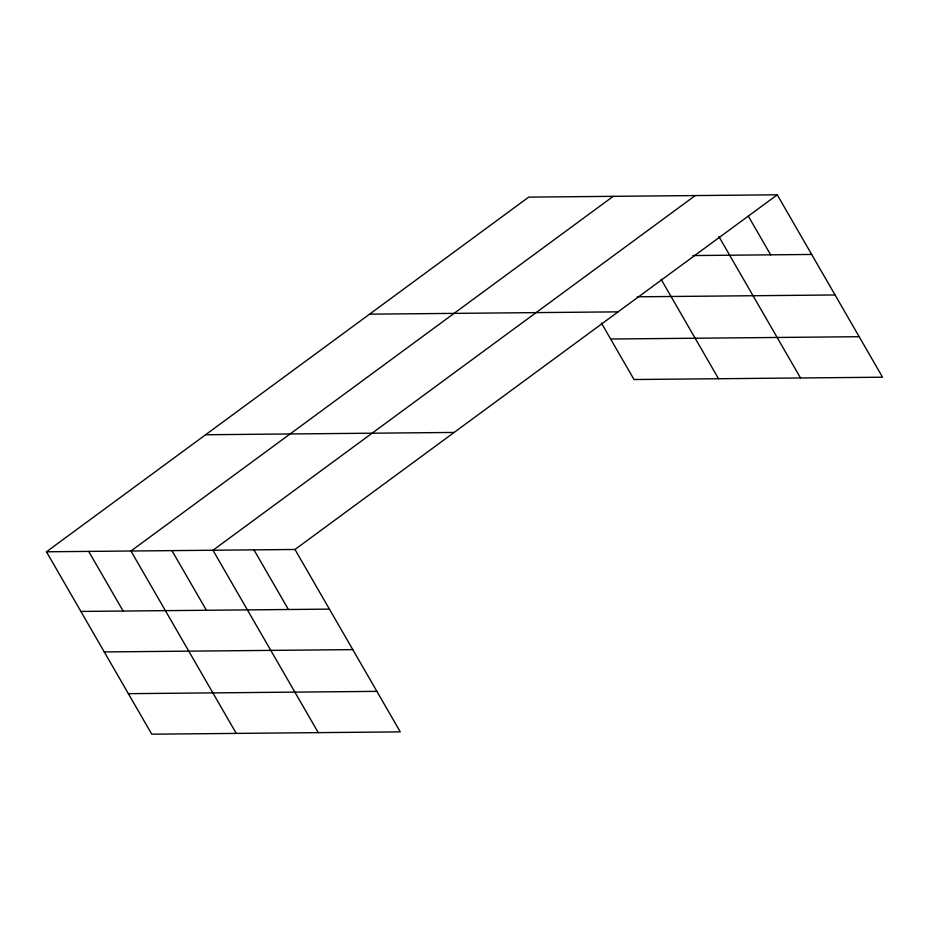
<?xml version="1.0" encoding="UTF-8"?>
<svg xmlns="http://www.w3.org/2000/svg" width="929" height="929" viewBox="0 0 929 929"><rect width="100%" height="100%" fill="white"/><g stroke="black" fill="none" stroke-linecap="round" stroke-linejoin="round"><path stroke-width="1.39" d="M46.45 551.791L294.981 549.48L400.283 731.878L151.752 734.189L46.45 551.791L528.717 197.122L777.248 194.811L882.55 377.209L634.019 379.52L601.423 323.048M613.221 196.344L130.954 551.002L236.256 733.399M695.229 195.578L212.962 550.247L318.264 732.633M294.981 549.48L777.248 194.811M692.895 255.556L811.679 254.453M637.236 296.804L835.066 294.969M369.568 314.165L618.099 311.854M610.632 339.015L859.162 336.704M205.599 434.749L454.13 432.438M80.881 611.433L329.412 609.122M104.269 651.937L352.799 649.626M128.365 693.673L376.895 691.362M748.437 216.318L770.675 254.836M718.907 236.581L800.531 377.975M661.111 279.304L718.523 378.73M253.977 549.863L288.408 609.505M171.958 550.63L206.389 610.26M88.696 551.396L123.139 611.038"/></g></svg>
